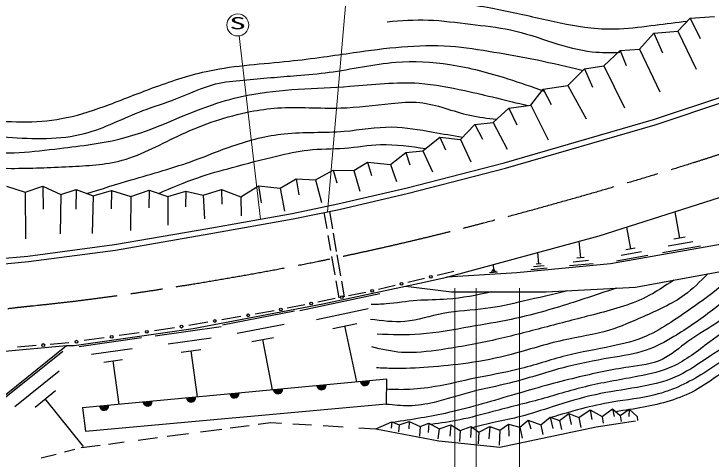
# Model space of a CAD drawing. Units: millimetres, scale not verified. Extents: x 40000 to 680000, y 20000 to 380000.
# Drawn here: x 272569 to 348576, y 252961 to 301538 of the extents above; entities that cross this region are included whole.
import ezdxf
from ezdxf.enums import TextEntityAlignment as Align

# ---------------------------------------------------------------- set-up
doc = ezdxf.new("R2010")
doc.units = ezdxf.units.MM
doc.header["$LTSCALE"] = 1000
doc.linetypes.add('CHAIN', pattern=[18.5, 12, -1.5, 3.5, -1.5])
for name, color, linetype, lineweight in [('M-BGD', 7, 'Continuous', 25), ('M-BMK', 2, 'CHAIN', 25), ('M-STR-STR3', 7, 'Continuous', 13), ('M-STR-STRC', 7, 'Continuous', 13)]:
    doc.layers.add(name, color=color, linetype=linetype, lineweight=lineweight)
doc.styles.add('ＭＳ ゴシック', font='')
doc.styles.get('ＭＳ ゴシック').set_extended_font_data('MS Gothic')

msp = doc.modelspace()

# ---------------------------------------------------------------- linework, layer by layer
at = {"layer": 'M-BGD'}
for p, q in [((344956, 299668), (346286, 301079)), ((346286, 301079), (348944, 301269)), ((346286, 301079), (347401, 298843)), ((342325, 299424), (344956, 299668)), ((344956, 299668), (346950, 295512)), ((340779, 297688), (342325, 299424)), ((342325, 299424), (343289, 297282)), ((336900, 295870), (338663, 297552)), ((338663, 297552), (340779, 297688)), ((338663, 297552), (339327, 295902)), ((340779, 297688), (342989, 293051)), ((334784, 295545), (336900, 295870)), ((336900, 295870), (339147, 291280)), ((332966, 293727), (334784, 295545)), ((334784, 295545), (335636, 293561)), ((342298, 290016), (355828, 294526)), ((330253, 293320), (332966, 293727)), ((332966, 293727), (334946, 290080)), ((342477, 289443), (356027, 293960)), ((328924, 291584), (330253, 293320)), ((330253, 293320), (331134, 291640)), ((324801, 289685), (326510, 291258)), ((326510, 291258), (328924, 291584)), ((326510, 291258), (327383, 289419)), ((328924, 291584), (330804, 287799)), ((322820, 289468), (324801, 289685)), ((324801, 289685), (326331, 286783)), ((326008, 285285), (342298, 290016)), ((321247, 287840), (322820, 289468)), ((322820, 289468), (323650, 287877)), ((326167, 284706), (342477, 289443)), ((317151, 286593), (318995, 288085)), ((318995, 288085), (321247, 287840)), ((318995, 288085), (319635, 286690)), ((321247, 287840), (322396, 285396)), ((315279, 286403), (317151, 286593)), ((317151, 286593), (318208, 284289)), ((313624, 285101), (315279, 286403)), ((315279, 286403), (315740, 285076)), ((309636, 284449), (311101, 285345)), ((311101, 285345), (313624, 285101)), ((311101, 285345), (311538, 283889)), ((313624, 285101), (314273, 283235)), ((315435, 282549), (326008, 285285)), ((305459, 283419), (307358, 284477)), ((307358, 284477), (309636, 284449)), ((307358, 284477), (307764, 283089)), ((309636, 284449), (310285, 282182)), ((315578, 281966), (326167, 284706)), ((301606, 282523), (303343, 283527)), ((303343, 283527), (305459, 283419)), ((303343, 283527), (303642, 281795)), ((297320, 281574), (299246, 282795)), ((299246, 282795), (301606, 282523)), ((299246, 282795), (299534, 280914)), ((305459, 283419), (306096, 280954)), ((271766, 282740), (273801, 282089)), ((273801, 282089), (275727, 282740)), ((273801, 282089), (273844, 276980)), ((275727, 282740), (277680, 281818)), ((275727, 282740), (275738, 280221)), ((277680, 281818), (279362, 282361)), ((279362, 282361), (279326, 280221)), ((279362, 282361), (281206, 281682)), ((281206, 281682), (283214, 282279)), ((283214, 282279), (283168, 280261)), ((283214, 282279), (285330, 281601)), ((285330, 281601), (287310, 282306)), ((287310, 282306), (287263, 280368)), ((287310, 282306), (289345, 281628)), ((289345, 281628), (291298, 282198)), ((291298, 282198), (291291, 280488)), ((291298, 282198), (293197, 281764)), ((293197, 281764), (295204, 282361)), ((295204, 282361), (297320, 281574)), ((295204, 282361), (295252, 280794)), ((301606, 282523), (302068, 280021)), ((307894, 280799), (315435, 282549)), ((336383, 277333), (351520, 282151)), ((277680, 281818), (277592, 277553)), ((281206, 281682), (281113, 277580)), ((285330, 281601), (285262, 277900)), ((289345, 281628), (289343, 278500)), ((293197, 281764), (293332, 279180)), ((297320, 281574), (297360, 279501)), ((308023, 280213), (315578, 281966)), ((302916, 279764), (307894, 280799)), ((293945, 278162), (302916, 279764)), ((303029, 279175), (308023, 280213)), ((306370, 279870), (306670, 278139)), ((306958, 279992), (307285, 278101)), ((344626, 279953), (345136, 277063)), ((294049, 277571), (303029, 279175)), ((339366, 278283), (339786, 275893)), ((283545, 276363), (293945, 278162)), ((283635, 275770), (294049, 277571)), ((307372, 277602), (307715, 275617)), ((359109, 278037), (337599, 274257)), ((306807, 277346), (307088, 275724)), ((319785, 272806), (336383, 277333)), ((334176, 276733), (334346, 274933)), ((346586, 276683), (343906, 276203)), ((345756, 277173), (344516, 276953)), ((274081, 275106), (283545, 276363)), ((340296, 275983), (339276, 275803)), ((347416, 276183), (343286, 275453)), ((274147, 274510), (283635, 275770)), ((307781, 275237), (308177, 272947)), ((329646, 275493), (329766, 274253)), ((341666, 275173), (338256, 274573)), ((340986, 275583), (338766, 275193)), ((265234, 274318), (274081, 275106)), ((265284, 273720), (274147, 274510)), ((307204, 275049), (307548, 273065)), ((335226, 274623), (333546, 274463)), ((334736, 274963), (333956, 274893)), ((324816, 274183), (324856, 273583)), ((337599, 274257), (327415, 273280)), ((330706, 273793), (328926, 273623)), ((330376, 274033), (329216, 273923)), ((330036, 274273), (329496, 274223)), ((335716, 274273), (333136, 274033)), ((340330, 271730), (351085, 273696)), ((320540, 273447), (318710, 273008)), ((327415, 273280), (319785, 272806)), ((325296, 273353), (324436, 273293)), ((325146, 273473), (324586, 273433)), ((324986, 273593), (324726, 273573)), ((306263, 269910), (316776, 272149)), ((307658, 272424), (307983, 270549)), ((308279, 272358), (308571, 270667)), ((317338, 272679), (315509, 272240)), ((316776, 272149), (319785, 272806)), ((314137, 271911), (312307, 271472)), ((315289, 271832), (320290, 271194)), ((330594, 271194), (340330, 271730)), ((303736, 269173), (312446, 271023)), ((310935, 271143), (309032, 270760)), ((320290, 271194), (330594, 271194)), ((292115, 267217), (306263, 269910)), ((307604, 270473), (305700, 270090)), ((295316, 267623), (303176, 269123)), ((300941, 269132), (298871, 268779)), ((304273, 269802), (302369, 269419)), ((305546, 268193), (311206, 269393)), ((297318, 268515), (295247, 268163)), ((293695, 267898), (291624, 267546)), ((296916, 266713), (302026, 267683)), ((307346, 267203), (309956, 267763)), ((279125, 265359), (292115, 267217)), ((290071, 267282), (287880, 266972)), ((287976, 266423), (295166, 267443)), ((309946, 261393), (308656, 267483)), ((279696, 265243), (286486, 266213)), ((282403, 266196), (280212, 265886)), ((286237, 266739), (284046, 266429)), ((289386, 265523), (294066, 266193)), ((298516, 265793), (300876, 266233)), ((253483, 263110), (278315, 265347)), ((270316, 258916), (278315, 265347)), ((275005, 265338), (272969, 265158)), ((278569, 265654), (276533, 265473)), ((278315, 265347), (279125, 265359)), ((300746, 260513), (299696, 266013)), ((270466, 258773), (277906, 264753)), ((281026, 264393), (285446, 265023)), ((290796, 264623), (292956, 264933)), ((292596, 259743), (291876, 264783)), ((282356, 263543), (284396, 263833)), ((284056, 258933), (283376, 263693)), ((272666, 258703), (277506, 262593)), ((313208, 261697), (280035, 258557)), ((313177, 258994), (313208, 261697)), ((274866, 258633), (277096, 260433)), ((280166, 254323), (275986, 259533)), ((280035, 258557), (280379, 255988)), ((280379, 255988), (313177, 258994)), ((336687, 257601), (337829, 258446)), ((337829, 258446), (338674, 257715)), ((337829, 258446), (338001, 257624)), ((332050, 257167), (333078, 257921)), ((333078, 257921), (334174, 257510)), ((333078, 257921), (333326, 256719)), ((334174, 257510), (335385, 258332)), ((335385, 258332), (336687, 257601)), ((335385, 258332), (335567, 257268)), ((338674, 257715), (339633, 258401)), ((338674, 257715), (338772, 257075)), ((339633, 258401), (339603, 257595)), ((339633, 258401), (340524, 257601)), ((299181, 256762), (300541, 256942)), ((300541, 256942), (301728, 256872)), ((312011, 256271), (313755, 257030)), ((313755, 257030), (313716, 256338)), ((313755, 257030), (314554, 256710)), ((314554, 256710), (315673, 257053)), ((315673, 257053), (315628, 256252)), ((315673, 257053), (316861, 256505)), ((327710, 256436), (328647, 257213)), ((328647, 257213), (330017, 256710)), ((328647, 257213), (328919, 256244)), ((330017, 256710), (331022, 257533)), ((331022, 257533), (332050, 257167)), ((331022, 257533), (331337, 256289)), ((332050, 257167), (332272, 256200)), ((334174, 257510), (334394, 256392)), ((336039, 256489), (340327, 257134)), ((336687, 257601), (336813, 256867)), ((340524, 257601), (340538, 257179)), ((292919, 255931), (295244, 256240)), ((296137, 256358), (298206, 256632)), ((302980, 256799), (305010, 256681)), ((306269, 256607), (308480, 256478)), ((310163, 256379), (312011, 256271)), ((312011, 256271), (318887, 254942)), ((314554, 256710), (314506, 255924)), ((316861, 256505), (316789, 255453)), ((316861, 256505), (317820, 256870)), ((317820, 256870), (317738, 255876)), ((317820, 256870), (318917, 256276)), ((318917, 256276), (318787, 255157)), ((318917, 256276), (320196, 256687)), ((320196, 256687), (320106, 255473)), ((320196, 256687), (321224, 256071)), ((321224, 256071), (322434, 256505)), ((322434, 256505), (322330, 255309)), ((322434, 256505), (323256, 255911)), ((323256, 255911), (324467, 256505)), ((324467, 256505), (324348, 255161)), ((324467, 256505), (325540, 256116)), ((325529, 254265), (336039, 256489)), ((325540, 256116), (326477, 256756)), ((326477, 256756), (327710, 256436)), ((326477, 256756), (326544, 255458)), ((327710, 256436), (327998, 255250)), ((330017, 256710), (330239, 255636)), ((289266, 255447), (291609, 255758)), ((321224, 256071), (321155, 254880)), ((323256, 255911), (323190, 254612)), ((325540, 256116), (325491, 254478)), ((282876, 254600), (284580, 254826)), ((286117, 255030), (288215, 255308)), ((318887, 254942), (325529, 254265)), ((278068, 253738), (279219, 254030)), ((279904, 254204), (279920, 254208)), ((279920, 254208), (281958, 254478)), ((275539, 253097), (277163, 253509))]:
    msp.add_line(p, q, dxfattribs=at)
for centre in [(318024, 272844), (314823, 272076), (311621, 271308), (308318, 270616), (304986, 269946), (301655, 269275), (298094, 268647), (290848, 267414), (294471, 268031), (287059, 266855), (283225, 266313), (275769, 265406), (279391, 265770)]:
    msp.add_circle(centre, 150, dxfattribs=at)
for centre, radius in [((310838, 261473), 500), ((310838, 261473), 500), ((310838, 261473), 450), ((310838, 261473), 400), ((310838, 261473), 350), ((310838, 261473), 300), ((310838, 261473), 250), ((310838, 261473), 200), ((310838, 261473), 150), ((310838, 261473), 100), ((310838, 261473), 50), ((306099, 261024), 500), ((306099, 261024), 500), ((306099, 261024), 450), ((306099, 261024), 400), ((306099, 261024), 350), ((306099, 261024), 300), ((306099, 261024), 250), ((306099, 261024), 200), ((306099, 261024), 150), ((306099, 261024), 100), ((306099, 261024), 50), ((296621, 260127), 500), ((296621, 260127), 500), ((296621, 260127), 450), ((296621, 260127), 400), ((296621, 260127), 350), ((296621, 260127), 300), ((296621, 260127), 250), ((296621, 260127), 200), ((296621, 260127), 150), ((296621, 260127), 100), ((296621, 260127), 50), ((301360, 260576), 500), ((301360, 260576), 500), ((301360, 260576), 450), ((301360, 260576), 400), ((301360, 260576), 350), ((301360, 260576), 300), ((301360, 260576), 250), ((301360, 260576), 200), ((301360, 260576), 150), ((301360, 260576), 100), ((301360, 260576), 50), ((287144, 259230), 500), ((287144, 259230), 500), ((287144, 259230), 450), ((287144, 259230), 400), ((287144, 259230), 350), ((287144, 259230), 300), ((287144, 259230), 250), ((287144, 259230), 200), ((287144, 259230), 150), ((287144, 259230), 100), ((287144, 259230), 50), ((291883, 259678), 500), ((291883, 259678), 500), ((291883, 259678), 450), ((291883, 259678), 400), ((291883, 259678), 350), ((291883, 259678), 300), ((291883, 259678), 250), ((291883, 259678), 200), ((291883, 259678), 150), ((291883, 259678), 100), ((291883, 259678), 50), ((282405, 258781), 500), ((282405, 258781), 500), ((282405, 258781), 450), ((282405, 258781), 400), ((282405, 258781), 350), ((282405, 258781), 300), ((282405, 258781), 250), ((282405, 258781), 200), ((282405, 258781), 150), ((282405, 258781), 100), ((282405, 258781), 50)]:
    msp.add_arc(centre, radius, 185.40844, 5.40844, dxfattribs=at)
for points, knots in [([(318245, 303143), (320357, 302861), (322469, 302579), (324562, 302193), (326431, 301848), (328284, 301420), (330142, 300997), (331908, 300595), (333678, 300196), (335478, 300016), (336506, 299913), (337543, 299881), (338575, 299924), (339889, 299978), (341195, 300154), (342500, 300322), (343663, 300473), (344825, 300618), (345988, 300762)], [0, 0, 0, 0, 1, 1, 1, 2, 2, 2, 3, 3, 3, 4, 4, 4, 5, 5, 5, 6, 6, 6, 6]), ([(313278, 300690), (314772, 300807), (316266, 300923), (317754, 300874), (319290, 300824), (320818, 300597), (322354, 300414), (323815, 300241), (325281, 300108), (326708, 299801), (328276, 299464), (329795, 298917), (331338, 298421), (332747, 297968), (334174, 297558), (335631, 297409), (336624, 297308), (337630, 297328), (338636, 297348)], [0, 0, 0, 0, 1, 1, 1, 2, 2, 2, 3, 3, 3, 4, 4, 4, 5, 5, 5, 6, 6, 6, 6]), ([(257414, 292048), (261425, 291206), (265437, 290365), (269551, 289968), (272477, 289685), (275454, 289627), (278305, 290219), (279901, 290551), (281457, 291086), (282991, 291659), (284667, 292285), (286316, 292956), (287993, 293572), (289922, 294282), (291888, 294920), (293894, 295339), (296744, 295935), (299675, 296089), (302580, 296391), (303826, 296520), (305067, 296677), (306305, 296848), (307404, 296999), (308500, 297162), (309602, 297319), (313086, 297817), (316619, 298262), (320115, 298016), (321719, 297903), (323316, 297645), (324908, 297377), (326492, 297111), (328071, 296835), (329641, 296512), (331281, 296175), (332911, 295786), (334540, 295396)], [0, 0, 0, 0, 1, 1, 1, 2, 2, 2, 3, 3, 3, 4, 4, 4, 5, 5, 5, 6, 6, 6, 7, 7, 7, 8, 8, 8, 9, 9, 9, 10, 10, 10, 11, 11, 11, 12, 12, 12, 12]), ([(255996, 289991), (259934, 289395), (263871, 288800), (267814, 288413), (269161, 288281), (270509, 288173), (271874, 288083), (274691, 287897), (277583, 287786), (280268, 288490), (282451, 289062), (284497, 290173), (286628, 290987), (287820, 291443), (289039, 291805), (290230, 292265), (291670, 292822), (293069, 293523), (294557, 293892), (295540, 294135), (296561, 294234), (297578, 294327), (298578, 294419), (299572, 294506), (300569, 294589), (301517, 294668), (302466, 294744), (303415, 294821), (304589, 294917), (305763, 295014), (306930, 295170), (309359, 295495), (311758, 296076), (314200, 296264), (316158, 296415), (318143, 296312), (320091, 296016), (322242, 295689), (324347, 295126), (326417, 294466), (327740, 294044), (329049, 293582), (330358, 293120)], [0, 0, 0, 0, 1, 1, 1, 2, 2, 2, 3, 3, 3, 4, 4, 4, 5, 5, 5, 6, 6, 6, 7, 7, 7, 8, 8, 8, 9, 9, 9, 10, 10, 10, 11, 11, 11, 12, 12, 12, 13, 13, 13, 14, 14, 14, 14]), ([(208988, 290646), (211802, 289846), (214616, 289046), (217484, 288983), (219356, 288942), (221250, 289215), (223129, 289175), (225498, 289124), (227842, 288578), (230209, 288409), (232309, 288260), (234428, 288409), (236524, 288218), (238961, 287996), (241368, 287314), (243795, 287166), (246292, 287012), (248810, 287424), (251337, 287692), (254791, 288058), (258264, 288157), (261670, 287692), (263972, 287377), (266244, 286805), (268559, 286544), (270081, 286372), (271622, 286334), (273151, 286416), (274623, 286495), (276084, 286685), (277552, 286863), (279912, 287148), (282291, 287402), (284568, 288011), (287866, 288892), (290952, 290515), (294209, 291626), (295462, 292054), (296741, 292406), (298034, 292664), (301684, 293392), (305441, 293370), (309185, 293644), (311716, 293829), (314241, 294150), (316746, 293979), (318422, 293864), (320088, 293530), (321742, 293166), (324037, 292660), (326306, 292099), (328575, 291537)], [0, 0, 0, 0, 1, 1, 1, 2, 2, 2, 3, 3, 3, 4, 4, 4, 5, 5, 5, 6, 6, 6, 7, 7, 7, 8, 8, 8, 9, 9, 9, 10, 10, 10, 11, 11, 11, 12, 12, 12, 13, 13, 13, 14, 14, 14, 15, 15, 15, 16, 16, 16, 17, 17, 17, 17]), ([(190519, 280898), (191567, 281845), (192616, 282793), (193771, 283596), (195177, 284573), (196739, 285335), (198329, 285974), (199782, 286557), (201257, 287036), (202787, 287460), (204705, 287990), (206709, 288433), (208632, 288203), (210329, 287999), (211963, 287270), (213641, 286799), (216596, 285970), (219689, 285941), (222762, 285970), (225973, 286000), (229163, 286093), (232330, 285842), (234948, 285634), (237550, 285191), (240175, 284822), (243964, 284288), (247801, 283910), (251582, 284258), (253672, 284451), (255745, 284865), (257843, 285077), (258797, 285173), (259757, 285227), (260713, 285204), (262098, 285171), (263476, 284977), (264859, 284885), (265813, 284822), (266769, 284808), (267726, 284785), (269246, 284748), (270766, 284689), (272283, 284686), (274377, 284681), (276463, 284782), (278574, 284884), (280531, 284978), (282510, 285074), (284369, 285577), (286623, 286188), (288701, 287398), (290858, 288401), (293259, 289517), (295758, 290376), (298338, 290877), (299319, 291068), (300313, 291207), (301310, 291274), (303599, 291427), (305908, 291203), (308195, 291274), (310029, 291330), (311849, 291577), (313693, 291769), (314736, 291877), (315787, 291968), (316814, 291868), (318662, 291688), (320430, 290889), (322262, 290481), (323230, 290266), (324216, 290160), (325201, 290054)], [0, 0, 0, 0, 1, 1, 1, 2, 2, 2, 3, 3, 3, 4, 4, 4, 5, 5, 5, 6, 6, 6, 7, 7, 7, 8, 8, 8, 9, 9, 9, 10, 10, 10, 11, 11, 11, 12, 12, 12, 13, 13, 13, 14, 14, 14, 15, 15, 15, 16, 16, 16, 17, 17, 17, 18, 18, 18, 19, 19, 19, 20, 20, 20, 21, 21, 21, 22, 22, 22, 23, 23, 23, 24, 24, 24, 24]), ([(280507, 281940), (282119, 282442), (283731, 282944), (285351, 283423), (287662, 284107), (289990, 284744), (292250, 285567), (293653, 286079), (295029, 286662), (296445, 287152), (298259, 287780), (300138, 288257), (302039, 288457), (304200, 288686), (306389, 288558), (308565, 288737), (310311, 288881), (312048, 289222), (313785, 289203), (315280, 289188), (316774, 288906), (318260, 288644), (319340, 288454), (320416, 288274), (321492, 288094)], [0, 0, 0, 0, 1, 1, 1, 2, 2, 2, 3, 3, 3, 4, 4, 4, 5, 5, 5, 6, 6, 6, 7, 7, 7, 8, 8, 8, 8]), ([(288351, 281959), (289760, 282563), (291169, 283166), (292615, 283666), (293843, 284090), (295098, 284440), (296354, 284779), (297966, 285215), (299580, 285632), (301207, 286026), (302338, 286300), (303476, 286562), (304628, 286689), (305944, 286834), (307279, 286801), (308606, 286901), (309918, 287000), (311223, 287230), (312530, 287272), (314171, 287326), (315816, 287085), (317461, 286844)], [0, 0, 0, 0, 1, 1, 1, 2, 2, 2, 3, 3, 3, 4, 4, 4, 5, 5, 5, 6, 6, 6, 7, 7, 7, 7]), ([(377317, 284413), (376088, 283481), (374859, 282549), (373647, 281590), (372492, 280676), (371353, 279738), (370334, 278677), (369418, 277724), (368599, 276672), (367649, 275763), (366466, 274633), (365080, 273724), (363764, 272735), (362102, 271486), (360551, 270109), (358908, 268850), (357337, 267647), (355680, 266551), (354052, 265423), (352401, 264279), (350780, 263103), (349138, 261938), (348396, 261411), (347649, 260886), (346853, 260452), (345119, 259507), (343155, 258994), (341197, 258624), (340195, 258435), (339195, 258282), (338195, 258130)], [0, 0, 0, 0, 1, 1, 1, 2, 2, 2, 3, 3, 3, 4, 4, 4, 5, 5, 5, 6, 6, 6, 7, 7, 7, 8, 8, 8, 9, 9, 9, 10, 10, 10, 10]), ([(369025, 279915), (368240, 278748), (367456, 277580), (366480, 276596), (365675, 275784), (364739, 275096), (363831, 274384), (362989, 273723), (362171, 273041), (361347, 272364), (360081, 271324), (358802, 270296), (357497, 269305), (356013, 268180), (354495, 267101), (352991, 266001), (351276, 264747), (349579, 263465), (347776, 262343), (346974, 261843), (346150, 261375), (345291, 260977), (344378, 260555), (343425, 260212), (342452, 259967), (340930, 259584), (339357, 259439), (337810, 259175), (335542, 258788), (333328, 258144), (331115, 257500)], [0, 0, 0, 0, 1, 1, 1, 2, 2, 2, 3, 3, 3, 4, 4, 4, 5, 5, 5, 6, 6, 6, 7, 7, 7, 8, 8, 8, 9, 9, 9, 10, 10, 10, 10]), ([(366035, 278371), (365418, 277630), (364800, 276888), (364100, 276235), (363227, 275419), (362226, 274740), (361268, 274013), (360192, 273196), (359171, 272318), (358155, 271431), (357122, 270531), (356094, 269623), (355025, 268771), (352782, 266983), (350360, 265442), (347950, 263842), (346871, 263126), (345795, 262398), (344623, 261888), (343327, 261323), (341914, 261025), (340504, 260779), (338980, 260513), (337461, 260309), (335962, 259987), (334376, 259645), (332813, 259170), (331262, 258666), (330122, 258296), (328987, 257910), (327830, 257610), (326905, 257371), (325964, 257186), (325031, 256976), (324216, 256793), (323406, 256591), (322596, 256388)], [0, 0, 0, 0, 1, 1, 1, 2, 2, 2, 3, 3, 3, 4, 4, 4, 5, 5, 5, 6, 6, 6, 7, 7, 7, 8, 8, 8, 9, 9, 9, 10, 10, 10, 11, 11, 11, 12, 12, 12, 12]), ([(362108, 276342), (361000, 275504), (359892, 274665), (358828, 273770), (357491, 272644), (356224, 271429), (354868, 270337), (352820, 268689), (350568, 267322), (348425, 265743), (347104, 264769), (345825, 263716), (344359, 263049), (343203, 262524), (341930, 262240), (340662, 261993), (338834, 261637), (337016, 261358), (335223, 260937), (333486, 260530), (331773, 259989), (330048, 259511), (328294, 259025), (326526, 258604), (324767, 258138), (323573, 257822), (322384, 257486), (321176, 257241), (320144, 257031), (319098, 256887), (318053, 256744)], [0, 0, 0, 0, 1, 1, 1, 2, 2, 2, 3, 3, 3, 4, 4, 4, 5, 5, 5, 6, 6, 6, 7, 7, 7, 8, 8, 8, 9, 9, 9, 10, 10, 10, 10]), ([(355400, 274538), (354351, 273748), (353302, 272958), (352280, 272133), (351093, 271174), (349942, 270168), (348742, 269228), (347398, 268175), (345992, 267204), (344517, 266324), (343552, 265748), (342558, 265210), (341507, 264845), (340254, 264410), (338921, 264219), (337599, 264000), (335816, 263704), (334054, 263355), (332318, 262891), (330410, 262381), (328535, 261730), (326615, 261254), (325247, 260914), (323857, 260663), (322496, 260303), (321118, 259939), (319771, 259464), (318377, 259142), (317475, 258933), (316553, 258788), (315631, 258772), (314813, 258758), (313995, 258845), (313176, 258932)], [0, 0, 0, 0, 1, 1, 1, 2, 2, 2, 3, 3, 3, 4, 4, 4, 5, 5, 5, 6, 6, 6, 7, 7, 7, 8, 8, 8, 9, 9, 9, 10, 10, 10, 11, 11, 11, 11]), ([(358247, 275094), (356749, 273940), (355252, 272786), (353812, 271552), (352422, 270360), (351085, 269094), (349587, 268066), (348437, 267277), (347192, 266629), (346049, 265796), (345120, 265119), (344259, 264319), (343250, 263842), (342144, 263318), (340860, 263182), (339606, 262997), (337638, 262706), (335743, 262298), (333850, 261835), (331645, 261296), (329441, 260683), (327249, 260039), (324826, 259329), (322417, 258581), (319961, 258033), (317969, 257588), (315947, 257275), (313925, 256962)], [0, 0, 0, 0, 1, 1, 1, 2, 2, 2, 3, 3, 3, 4, 4, 4, 5, 5, 5, 6, 6, 6, 7, 7, 7, 8, 8, 8, 9, 9, 9, 9]), ([(352017, 273878), (350950, 272932), (349883, 271986), (348760, 271109), (348006, 270521), (347227, 269963), (346444, 269413), (345702, 268891), (344956, 268376), (344193, 267880), (343334, 267322), (342453, 266788), (341519, 266379), (340327, 265858), (339049, 265541), (337767, 265270), (336086, 264916), (334399, 264643), (332744, 264227), (331005, 263789), (329300, 263193), (327557, 262759), (325996, 262369), (324404, 262110), (322828, 261780), (321381, 261478), (319947, 261116), (318489, 260867), (317443, 260688), (316385, 260567), (315325, 260541), (314615, 260523), (313905, 260548), (313195, 260573)], [0, 0, 0, 0, 1, 1, 1, 2, 2, 2, 3, 3, 3, 4, 4, 4, 5, 5, 5, 6, 6, 6, 7, 7, 7, 8, 8, 8, 9, 9, 9, 10, 10, 10, 11, 11, 11, 11]), ([(348222, 273173), (347399, 272347), (346576, 271522), (345649, 270844), (344298, 269857), (342725, 269184), (341172, 268496), (339958, 267958), (338756, 267411), (337502, 267028), (335859, 266525), (334127, 266303), (332438, 265927), (330529, 265502), (328676, 264881), (326787, 264386), (325241, 263980), (323671, 263659), (322090, 263431), (320653, 263225), (319208, 263097), (317759, 262991), (316464, 262897), (315166, 262820), (313869, 262844), (313282, 262855), (312695, 262886), (312108, 262918)], [0, 0, 0, 0, 1, 1, 1, 2, 2, 2, 3, 3, 3, 4, 4, 4, 5, 5, 5, 6, 6, 6, 7, 7, 7, 8, 8, 8, 9, 9, 9, 9]), ([(344509, 272494), (343516, 271825), (342524, 271156), (341466, 270624), (339677, 269726), (337698, 269221), (335741, 268716), (333945, 268252), (332167, 267789), (330383, 267321), (328628, 266861), (326868, 266397), (325099, 266000), (323135, 265559), (321160, 265201), (319154, 264899), (317714, 264683), (316258, 264496), (314823, 264606), (313739, 264689), (312666, 264941), (311594, 265193)], [0, 0, 0, 0, 1, 1, 1, 2, 2, 2, 3, 3, 3, 4, 4, 4, 5, 5, 5, 6, 6, 6, 7, 7, 7, 7]), ([(338234, 271615), (336575, 271054), (334916, 270494), (333245, 269964), (331117, 269288), (328968, 268660), (326787, 268202), (325304, 267891), (323806, 267657), (322310, 267395), (320503, 267078), (318699, 266718), (316879, 266587), (315321, 266476), (313751, 266532), (312181, 266587)], [0, 0, 0, 0, 1, 1, 1, 2, 2, 2, 3, 3, 3, 4, 4, 4, 5, 5, 5, 5]), ([(332954, 271324), (331340, 270942), (329726, 270561), (328108, 270184), (326746, 269867), (325381, 269553), (323998, 269376), (322461, 269180), (320901, 269152), (319374, 268863), (317971, 268596), (316596, 268109), (315190, 267982), (313958, 267870), (312703, 268036), (311447, 268202)], [0, 0, 0, 0, 1, 1, 1, 2, 2, 2, 3, 3, 3, 4, 4, 4, 5, 5, 5, 5]), ([(324658, 271194), (323051, 270858), (321443, 270523), (319814, 270404), (318717, 270324), (317610, 270341), (316512, 270257), (315383, 270170), (314264, 269976), (313135, 269890), (312598, 269849), (312060, 269833), (311521, 269817)], [0, 0, 0, 0, 1, 1, 1, 2, 2, 2, 3, 3, 3, 4, 4, 4, 4])]:
    msp.add_open_spline(points, degree=3, knots=knots, dxfattribs=at)
at = {"layer": 'M-BMK'}
msp.add_open_spline([(271917, 269392), (272468, 269458), (273019, 269524), (273570, 269583), (273758, 269603), (273945, 269622), (274133, 269641), (274320, 269661), (274508, 269680), (274695, 269700), (275820, 269819), (276944, 269940), (278067, 270069), (282712, 270604), (287340, 271288), (291956, 272043), (298757, 273154), (305533, 274420), (312255, 275928), (319726, 277603), (327130, 279576), (334497, 281680), (341357, 283639), (348185, 285711), (354918, 288055), (358925, 289451), (362899, 290943), (366873, 292435)], degree=3, knots=[0, 0, 0, 0, 1, 1, 1, 2, 2, 2, 3, 3, 3, 4, 4, 4, 5, 5, 5, 6, 6, 6, 7, 7, 7, 8, 8, 8, 9, 9, 9, 9], dxfattribs=at)
at = {"layer": 'M-STR-STR3'}
for p, q in [((306753, 279949), (309984, 316613)), ((320648, 271613), (320648, 227036)), ((322976, 271613), (322976, 227036)), ((327679, 271613), (327679, 227036))]:
    msp.add_line(p, q, dxfattribs=at)
at = {"layer": 'M-STR-STRC'}
msp.add_line((299445, 279144), (297115, 299144), dxfattribs=at)
msp.add_circle((296976, 300336), 1200, dxfattribs=at)

# ---------------------------------------------------------------- texts
at = {"layer": 'M-STR-STRC', "style": 'ＭＳ ゴシック', "width": 2}
msp.add_text('S', height=1320, dxfattribs=at).set_placement((296058, 299473), align=Align.BOTTOM_LEFT)

doc.saveas('drawing.dxf')
